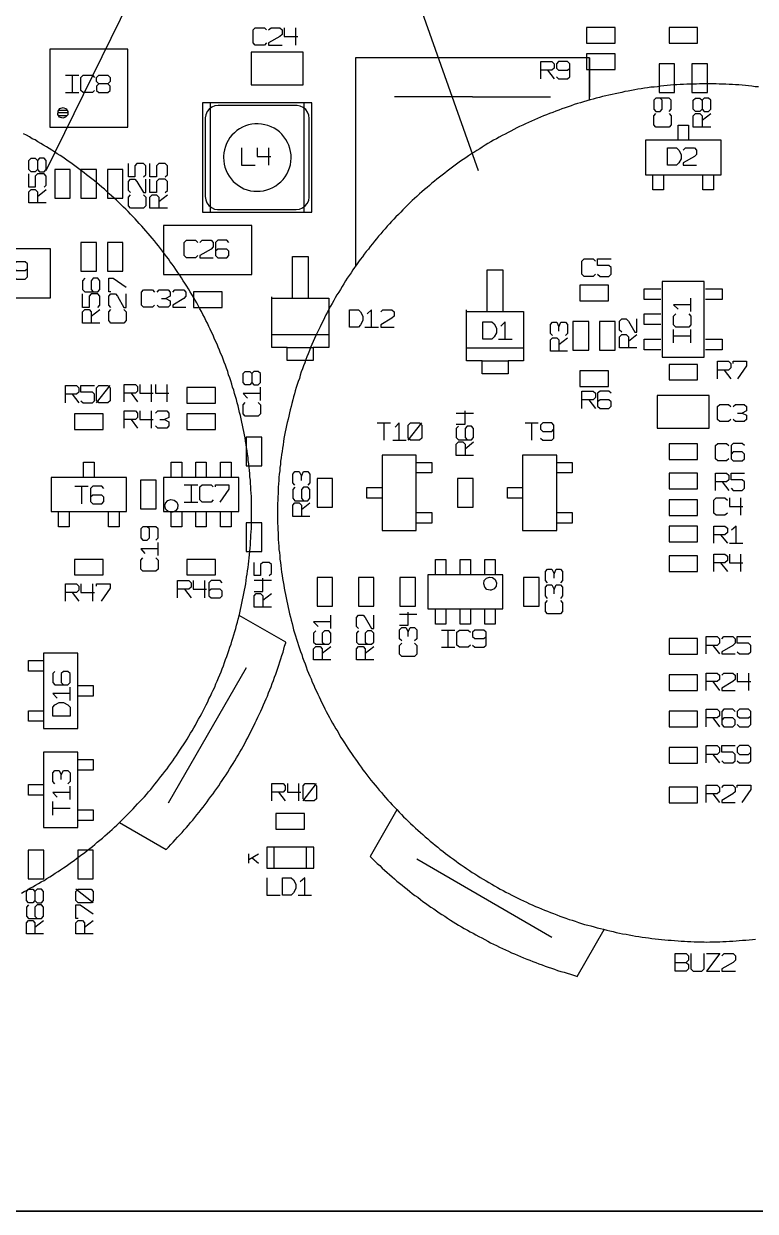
# Model space of a CAD drawing. Header units: millimetres. Extents: x 0 to 1189, y 35 to 806.
# Drawn here: x 595.1 to 672.5, y 379.7 to 505.3 of the extents above; entities that cross this region are included whole.
import ezdxf

# ---------------------------------------------------------------- set-up
doc = ezdxf.new("R2010")
doc.units = ezdxf.units.MM
doc.layers.add('Pen 1', color=7, linetype='Continuous')

msp = doc.modelspace()

# ---------------------------------------------------------------- linework, layer by layer
at = {"layer": 'Pen 1', "color": 7, "lineweight": 30}
for p, q in [((623.88, 504.85), (623.88, 503)), ((654.97, 501.67), (654.97, 497.55)), ((650.53, 500.35), (651.22, 499.45)), ((599.53, 499.83), (600.95, 499.83)), ((600.25, 499.83), (600.25, 498)), ((599.53, 498), (600.95, 498)), ((642.6, 497.55), (634.35, 497.55)), ((642.6, 497.55), (650.85, 497.55)), ((598.78, 496.12), (599.72, 496.12)), ((614.88, 485.35), (614.88, 496.9)), ((624.78, 485.35), (624.78, 496.9)), ((599.8, 495.85), (598.7, 495.85)), ((598.78, 495.58), (599.72, 495.58)), ((666.88, 495.08), (667.8, 495.77)), ((621, 492.15), (621, 490.33)), ((596.58, 487.02), (597.5, 487.75)), ((609.4, 486.48), (610.33, 487.17)), ((609.7, 476.2), (610.15, 476.2)), ((665.7, 474.83), (665.7, 476.25)), ((602.25, 474.33), (603.17, 475.05)), ((621.35, 472.4), (627.4, 472.4)), ((631.22, 473.2), (632.65, 473.2)), ((651.72, 472.75), (651.72, 473.23)), ((659.08, 471.7), (659.97, 472.4)), ((663.85, 471.52), (663.85, 472.95)), ((665.7, 471.52), (665.7, 472.95)), ((623, 471.02), (625.75, 471.02)), ((645.35, 471.92), (646.78, 471.92)), ((651.72, 471.35), (652.65, 472.05)), ((663.85, 472.25), (665.7, 472.25)), ((641.95, 471), (648, 471)), ((643.6, 469.62), (646.35, 469.62)), ((669.2, 468.65), (669.92, 467.73)), ((600.25, 466.08), (600.95, 465.17)), ((602.83, 465.17), (604.25, 467)), ((606.47, 466.2), (607.17, 465.27)), ((608.6, 467.12), (608.6, 465.27)), ((610.25, 467.12), (610.25, 465.27)), ((620.15, 465.42), (620.15, 466.85)), ((654.9, 465.5), (655.6, 464.58)), ((608.6, 464.33), (608.6, 462.5)), ((640.88, 464.1), (642.7, 464.1)), ((670.62, 464.1), (671.1, 464.1)), ((606.47, 463.4), (607.17, 462.5)), ((609.53, 463.4), (610, 463.4)), ((632.5, 463.05), (633.92, 463.05)), ((633.2, 463.05), (633.2, 461.23)), ((635.8, 461.23), (637.22, 463.05)), ((648.15, 463.05), (649.55, 463.05)), ((648.85, 463.05), (648.85, 461.23)), ((634.15, 461.23), (635.58, 461.23)), ((641.8, 460.33), (642.7, 461.05)), ((624.5, 456.95), (624.5, 457.42)), ((600.53, 456.35), (601.95, 456.35)), ((601.25, 456.35), (601.25, 454.5)), ((612.1, 456.52), (613.53, 456.52)), ((612.83, 456.52), (612.83, 454.67)), ((669, 456.83), (669.72, 455.9)), ((612.1, 454.67), (613.53, 454.67)), ((670.95, 455.12), (670.95, 453.3)), ((624.5, 453.9), (625.4, 454.6)), ((668.83, 451.23), (669.55, 450.33)), ((609.33, 449.02), (609.33, 450.42)), ((669.78, 450.33), (671.2, 450.33)), ((670.95, 449.17), (670.95, 447.35)), ((668.83, 448.27), (669.55, 447.35)), ((602.38, 446.05), (602.38, 444.2)), ((614.25, 446.4), (614.25, 444.55)), ((619.5, 446.42), (621.33, 446.42)), ((651.22, 446.62), (651.22, 447.1)), ((600.25, 445.12), (600.95, 444.2)), ((612.12, 445.48), (612.83, 444.55)), ((620.42, 444.3), (621.33, 445)), ((651.22, 444.98), (651.22, 445.45)), ((627.62, 441.3), (627.62, 442.73)), ((634.88, 442.83), (636.7, 442.83)), ((635.78, 440.48), (635.78, 440.95)), ((639.3, 441.15), (640.72, 441.15)), ((640, 441.15), (640, 439.33)), ((626.7, 438.7), (627.62, 439.42)), ((631.25, 438.7), (632.15, 439.42)), ((639.3, 439.33), (640.72, 439.33)), ((668, 439.52), (668.72, 438.62)), ((610.45, 422.88), (618.7, 437.17)), ((671.78, 436.6), (671.78, 434.77)), ((600.03, 433.7), (600.03, 435.12)), ((668, 435.7), (668.72, 434.77)), ((668, 431.85), (668.72, 430.92)), ((668, 428), (668.72, 427.1)), ((599.1, 425.35), (599.1, 425.83)), ((600.03, 423.23), (600.03, 424.65)), ((624.2, 424.9), (624.2, 423.08)), ((624.67, 423.08), (626.08, 424.9)), ((622.08, 424), (622.78, 423.08)), ((668, 423.83), (668.72, 422.9)), ((598.2, 421.58), (598.2, 423)), ((598.2, 422.3), (600.03, 422.3)), ((618.95, 416.5), (618.95, 417.48)), ((618.95, 416.88), (619.95, 417.48)), ((619.28, 417.05), (619.95, 416.5)), ((621.6, 415.98), (621.6, 418.17)), ((625.03, 415.98), (625.03, 418.17)), ((636.7, 416.95), (650.97, 408.67)), ((602.47, 412.3), (600.62, 413.73)), ((624.15, 413.12), (625.55, 413.12)), ((596.3, 409.73), (597.22, 410.42)), ((601.55, 409.73), (602.47, 410.42)), ((664.03, 406), (665.2, 406))]:
    msp.add_line(p, q, dxfattribs=at)
for points in [[(643.22, 489.73), (624.03, 543.88), (597.47, 489.73)], [(516.08, 539.22), (516.08, 379.7), (725.12, 379.7), (725.12, 539.22), (516.08, 539.22)], [(725.25, 539.35), (725.25, 379.67), (516.1, 379.67), (516.1, 539.35), (725.25, 539.35)], [(620.8, 503.25), (620.58, 503), (619.62, 503), (619.38, 503.25), (619.38, 504.62), (619.62, 504.85), (620.58, 504.85), (620.8, 504.62)], [(621.03, 504.62), (621.28, 504.85), (622.22, 504.85), (622.45, 504.62), (622.45, 504.15), (622.22, 503.92), (621.03, 503.25), (621.03, 503), (622.45, 503)], [(622.67, 504.85), (622.67, 503.92), (624.1, 503.92)], [(654.65, 504.88), (654.65, 503.23), (657.67, 503.23), (657.67, 504.88), (654.65, 504.88)], [(663.38, 504.88), (663.38, 503.23), (666.4, 503.23), (666.4, 504.88), (663.38, 504.88)], [(597.88, 494.33), (606.12, 494.33), (606.12, 502.58), (597.88, 502.58), (597.88, 494.33)], [(619.17, 498.83), (624.67, 498.83), (624.67, 502.27), (619.17, 502.27), (619.17, 498.83)], [(654.97, 497.2), (654.97, 501.67), (630.22, 501.67), (630.22, 479.62)], [(649.83, 499.45), (649.83, 501.27), (651, 501.27), (651.22, 501.05), (651.22, 500.58), (651, 500.35), (649.83, 500.35)], [(651.47, 499.67), (651.7, 499.45), (652.65, 499.45), (652.88, 499.67), (652.88, 501.05), (652.65, 501.27), (651.7, 501.27), (651.47, 501.05), (651.47, 500.58), (651.7, 500.35), (652.65, 500.35), (652.88, 500.58)], [(657.67, 500.42), (657.67, 502.08), (654.65, 502.08), (654.65, 500.42), (657.67, 500.42)], [(662.33, 498), (663.97, 498), (663.97, 501.02), (662.33, 501.02), (662.33, 498)], [(667.45, 501.02), (665.8, 501.02), (665.8, 498), (667.45, 498), (667.45, 501.02)], [(602.6, 498.23), (602.38, 498), (601.42, 498), (601.17, 498.23), (601.17, 499.6), (601.42, 499.83), (602.38, 499.83), (602.6, 499.6)], [(603.08, 498.92), (602.83, 498.67), (602.83, 498.23), (603.08, 498), (604.03, 498), (604.25, 498.23), (604.25, 498.67), (604.03, 498.92), (603.08, 498.92), (602.83, 499.15), (602.83, 499.6), (603.08, 499.83), (604.03, 499.83), (604.25, 499.6), (604.25, 499.15), (604.03, 498.92)], [(672.85, 498.6), (672.5, 498.62), (672.15, 498.67), (671.8, 498.7), (671.47, 498.75), (671.12, 498.77), (670.78, 498.8), (670.42, 498.83), (670.08, 498.85), (669.75, 498.85), (669.4, 498.88), (669.05, 498.9), (668.7, 498.9), (668.35, 498.92), (668, 498.92), (667.67, 498.92), (667.33, 498.92), (666.97, 498.92), (666.62, 498.92), (666.28, 498.9), (665.92, 498.9), (665.6, 498.9), (665.25, 498.88), (664.9, 498.85), (664.55, 498.85), (664.2, 498.83), (663.85, 498.8), (663.53, 498.77), (663.17, 498.73), (662.83, 498.7), (662.47, 498.67), (662.15, 498.62), (661.8, 498.58), (661.45, 498.55), (661.1, 498.5), (660.78, 498.45), (660.42, 498.4), (660.08, 498.35), (659.75, 498.27), (659.4, 498.23), (659.05, 498.15), (658.72, 498.1), (658.38, 498.02), (658.05, 497.95), (657.7, 497.88), (657.38, 497.8), (657.03, 497.73), (656.7, 497.65), (656.35, 497.58), (656.03, 497.48), (655.67, 497.4), (655.35, 497.3), (655.03, 497.23), (654.67, 497.12), (654.35, 497.02), (654.03, 496.92), (653.7, 496.83), (653.35, 496.73), (653.03, 496.6), (652.7, 496.5), (652.38, 496.38), (652.05, 496.27), (651.72, 496.15), (651.4, 496.02), (651.08, 495.9), (650.75, 495.77), (650.42, 495.65), (650.1, 495.52), (649.8, 495.4), (649.47, 495.25), (649.15, 495.12), (648.85, 494.98), (648.53, 494.83), (648.2, 494.7), (647.9, 494.55), (647.58, 494.4), (647.28, 494.25), (646.95, 494.08), (646.65, 493.92), (646.35, 493.77), (646.05, 493.6), (645.72, 493.45), (645.42, 493.27), (645.12, 493.1), (644.83, 492.95), (644.53, 492.77), (644.22, 492.6), (643.92, 492.42), (643.62, 492.23), (643.35, 492.05), (643.05, 491.88), (642.75, 491.67), (642.47, 491.5), (642.17, 491.3), (641.9, 491.1), (641.6, 490.92), (641.33, 490.73), (641.05, 490.52), (640.75, 490.33), (640.47, 490.1), (640.2, 489.9), (639.92, 489.7), (639.65, 489.48), (639.38, 489.27), (639.1, 489.05), (638.83, 488.85), (638.58, 488.62), (638.3, 488.4), (638.03, 488.17), (637.78, 487.95), (637.5, 487.73), (637.25, 487.5), (637, 487.27), (636.72, 487.02), (636.47, 486.8), (636.22, 486.58), (635.97, 486.33), (635.72, 486.1), (635.47, 485.85), (635.22, 485.6), (635, 485.35), (634.75, 485.1), (634.5, 484.85), (634.28, 484.6), (634.03, 484.35), (633.8, 484.1), (633.58, 483.85), (633.35, 483.58), (633.1, 483.33), (632.88, 483.05), (632.65, 482.8), (632.42, 482.52), (632.22, 482.27), (632, 482), (631.78, 481.73), (631.58, 481.45), (631.35, 481.17), (631.15, 480.9), (630.95, 480.62), (630.72, 480.35), (630.53, 480.08), (630.33, 479.77), (630.12, 479.5), (629.92, 479.23), (629.75, 478.92), (629.55, 478.65), (629.35, 478.35), (629.17, 478.08), (628.97, 477.77), (628.8, 477.48), (628.62, 477.17), (628.45, 476.9), (628.25, 476.6), (628.08, 476.3), (627.92, 476), (627.75, 475.7), (627.58, 475.4), (627.4, 475.08), (627.25, 474.77), (627.08, 474.48), (626.92, 474.17), (626.78, 473.85), (626.62, 473.55), (626.47, 473.23), (626.33, 472.92), (626.17, 472.6), (626.03, 472.3), (625.88, 471.98), (625.75, 471.65), (625.6, 471.35), (625.47, 471.02), (625.35, 470.7), (625.22, 470.38), (625.08, 470.05), (624.95, 469.75), (624.85, 469.42), (624.72, 469.1), (624.6, 468.77), (624.47, 468.45), (624.38, 468.1), (624.28, 467.77), (624.15, 467.45), (624.05, 467.12), (623.95, 466.8), (623.85, 466.45), (623.75, 466.12), (623.65, 465.8), (623.58, 465.48), (623.47, 465.12), (623.4, 464.8), (623.3, 464.45), (623.22, 464.12), (623.15, 463.77), (623.08, 463.45), (623, 463.1), (622.92, 462.77), (622.85, 462.42), (622.78, 462.1), (622.72, 461.75), (622.65, 461.4), (622.6, 461.08), (622.55, 460.73), (622.5, 460.38), (622.45, 460.05), (622.4, 459.7), (622.35, 459.35), (622.3, 459.02), (622.28, 458.67), (622.22, 458.33), (622.2, 457.98), (622.15, 457.65), (622.12, 457.3), (622.1, 456.95), (622.08, 456.6), (622.05, 456.25), (622.03, 455.9), (622.03, 455.58), (622, 455.23), (622, 454.88), (621.97, 454.52), (621.97, 454.17), (621.97, 453.83), (621.97, 453.5), (621.97, 453.15), (621.97, 452.8), (621.97, 452.45), (622, 452.1), (622, 451.75), (622.03, 451.42), (622.05, 451.08), (622.05, 450.73), (622.08, 450.38), (622.1, 450.02), (622.12, 449.67), (622.17, 449.35), (622.2, 449), (622.22, 448.65), (622.28, 448.3), (622.33, 447.98), (622.35, 447.62), (622.4, 447.27), (622.45, 446.92), (622.5, 446.6), (622.55, 446.25), (622.62, 445.9), (622.67, 445.58), (622.75, 445.23), (622.8, 444.9), (622.88, 444.55), (622.95, 444.2), (623.03, 443.88), (623.1, 443.52), (623.17, 443.2), (623.25, 442.85), (623.33, 442.52), (623.42, 442.2), (623.5, 441.85), (623.6, 441.52), (623.67, 441.17), (623.78, 440.85), (623.88, 440.52), (623.97, 440.2), (624.08, 439.85), (624.2, 439.52), (624.3, 439.2), (624.4, 438.88), (624.53, 438.55), (624.62, 438.23), (624.75, 437.9), (624.88, 437.58), (625, 437.25), (625.12, 436.92), (625.25, 436.6), (625.38, 436.27), (625.53, 435.98), (625.65, 435.65), (625.8, 435.33), (625.92, 435), (626.08, 434.7), (626.22, 434.38), (626.38, 434.08), (626.53, 433.75), (626.67, 433.45), (626.83, 433.12), (626.97, 432.83), (627.12, 432.52), (627.3, 432.23), (627.45, 431.9), (627.62, 431.6), (627.8, 431.3), (627.97, 431), (628.15, 430.7), (628.33, 430.4), (628.5, 430.1), (628.67, 429.8), (628.85, 429.52), (629.05, 429.23), (629.22, 428.92), (629.42, 428.65), (629.6, 428.35), (629.8, 428.08), (630, 427.77), (630.2, 427.5), (630.4, 427.23), (630.6, 426.92), (630.8, 426.65), (631, 426.38), (631.22, 426.1), (631.42, 425.83), (631.62, 425.55), (631.85, 425.27), (632.08, 425), (632.28, 424.75), (632.5, 424.48), (632.72, 424.2), (632.95, 423.95), (633.17, 423.67), (633.4, 423.42), (633.65, 423.17), (633.88, 422.9), (634.1, 422.65), (634.35, 422.4), (634.58, 422.15), (634.83, 421.9), (635.08, 421.65), (635.3, 421.4), (635.55, 421.17), (635.8, 420.92), (636.05, 420.67), (636.3, 420.45), (636.55, 420.2), (636.8, 419.98), (637.08, 419.75), (637.33, 419.52), (637.6, 419.27), (637.85, 419.05), (638.12, 418.83), (638.38, 418.62), (638.65, 418.4), (638.92, 418.17), (639.17, 417.95), (639.45, 417.75), (639.72, 417.52), (640, 417.33), (640.28, 417.12), (640.58, 416.92), (640.85, 416.7), (641.12, 416.5), (641.4, 416.3), (641.7, 416.12), (641.97, 415.92), (642.28, 415.73), (642.55, 415.52), (642.85, 415.35), (643.15, 415.15), (643.42, 414.98), (643.72, 414.8), (644.03, 414.62), (644.33, 414.45), (644.62, 414.27), (644.92, 414.1), (645.22, 413.92), (645.53, 413.75), (645.83, 413.6), (646.12, 413.42), (646.45, 413.27), (646.75, 413.1), (647.05, 412.95), (647.38, 412.8), (647.67, 412.65), (648, 412.5), (648.3, 412.35), (648.62, 412.2), (648.92, 412.08), (649.25, 411.92), (649.58, 411.8), (649.9, 411.65), (650.2, 411.52), (650.53, 411.4), (650.85, 411.27), (651.17, 411.15), (651.5, 411.02), (651.83, 410.9), (652.15, 410.77), (652.47, 410.67), (652.8, 410.55), (653.12, 410.45), (653.45, 410.35), (653.8, 410.23), (654.12, 410.12), (654.45, 410.02), (654.78, 409.92), (655.12, 409.85), (655.45, 409.75), (655.78, 409.65), (656.12, 409.58), (656.45, 409.5), (656.8, 409.4), (657.12, 409.33), (657.47, 409.25), (657.8, 409.17), (658.15, 409.1), (658.47, 409.02), (658.83, 408.98), (659.17, 408.9), (659.5, 408.85), (659.85, 408.77), (660.17, 408.73), (660.53, 408.67), (660.88, 408.62), (661.22, 408.58), (661.55, 408.52), (661.9, 408.5), (662.25, 408.45), (662.6, 408.42), (662.92, 408.38), (663.28, 408.35), (663.62, 408.33), (663.97, 408.3), (664.33, 408.27), (664.65, 408.25), (665, 408.23), (665.35, 408.2), (665.7, 408.2), (666.05, 408.17), (666.4, 408.17), (666.72, 408.17), (667.08, 408.17), (667.35, 408.15)], [(663.38, 496), (663.6, 496.25), (663.6, 497.2), (663.38, 497.42), (662, 497.42), (661.78, 497.2), (661.78, 496.25), (662, 496), (662.45, 496), (662.67, 496.25), (662.67, 497.2), (662.45, 497.42)], [(666.88, 496.25), (667.1, 496), (667.55, 496), (667.8, 496.25), (667.8, 497.2), (667.55, 497.42), (667.1, 497.42), (666.88, 497.2), (666.88, 496.25), (666.65, 496), (666.17, 496), (665.95, 496.25), (665.95, 497.2), (666.17, 497.42), (666.65, 497.42), (666.88, 497.2)], [(599.25, 495.3), (598.92, 495.4), (598.72, 495.67), (598.75, 496.02), (598.95, 496.3), (599.28, 496.4), (599.6, 496.27), (599.8, 495.98), (599.78, 495.65), (599.55, 495.38), (599.25, 495.3)], [(625.6, 496.9), (614.05, 496.9), (614.05, 485.35), (625.6, 485.35), (625.6, 496.9)], [(623.95, 485.62), (624.3, 485.67), (624.62, 485.8), (624.9, 486), (625.12, 486.27), (625.28, 486.58), (625.33, 486.92), (625.33, 487), (625.33, 495.25), (625.28, 495.6), (625.15, 495.92), (624.95, 496.2), (624.67, 496.42), (624.35, 496.55), (624.03, 496.62), (623.95, 496.62), (615.7, 496.62), (615.35, 496.58), (615.03, 496.45), (614.75, 496.25), (614.53, 495.98), (614.38, 495.65), (614.33, 495.33), (614.33, 495.25), (614.33, 487), (614.38, 486.65), (614.5, 486.33), (614.7, 486.05), (614.97, 485.83), (615.3, 485.67), (615.62, 485.62), (615.7, 485.62), (623.95, 485.62)], [(663.38, 495.77), (663.6, 495.55), (663.6, 494.6), (663.38, 494.35), (662, 494.35), (661.78, 494.6), (661.78, 495.55), (662, 495.77)], [(667.8, 494.35), (665.95, 494.35), (665.95, 495.55), (666.17, 495.77), (666.65, 495.77), (666.88, 495.55), (666.88, 494.35)], [(619.22, 453.55), (619.22, 453.9), (619.22, 454.23), (619.2, 454.58), (619.2, 454.92), (619.2, 455.27), (619.17, 455.62), (619.15, 455.98), (619.15, 456.3), (619.12, 456.65), (619.1, 457), (619.05, 457.35), (619.03, 457.7), (619, 458.02), (618.97, 458.38), (618.92, 458.73), (618.88, 459.08), (618.85, 459.4), (618.8, 459.75), (618.75, 460.1), (618.7, 460.45), (618.65, 460.77), (618.58, 461.12), (618.53, 461.48), (618.47, 461.8), (618.4, 462.15), (618.33, 462.48), (618.28, 462.83), (618.2, 463.15), (618.12, 463.5), (618.05, 463.83), (617.95, 464.17), (617.88, 464.5), (617.8, 464.85), (617.7, 465.17), (617.62, 465.52), (617.53, 465.85), (617.42, 466.17), (617.33, 466.52), (617.22, 466.85), (617.12, 467.17), (617.03, 467.5), (616.92, 467.83), (616.8, 468.15), (616.7, 468.5), (616.58, 468.83), (616.45, 469.15), (616.33, 469.48), (616.22, 469.8), (616.1, 470.1), (615.95, 470.42), (615.83, 470.75), (615.7, 471.08), (615.58, 471.4), (615.42, 471.7), (615.28, 472.02), (615.15, 472.35), (615, 472.65), (614.85, 472.98), (614.7, 473.27), (614.55, 473.6), (614.4, 473.9), (614.25, 474.23), (614.08, 474.52), (613.92, 474.83), (613.75, 475.12), (613.6, 475.42), (613.42, 475.75), (613.25, 476.05), (613.08, 476.35), (612.9, 476.65), (612.72, 476.92), (612.55, 477.23), (612.38, 477.52), (612.17, 477.83), (612, 478.1), (611.8, 478.4), (611.62, 478.7), (611.42, 478.98), (611.22, 479.27), (611.03, 479.55), (610.83, 479.83), (610.62, 480.1), (610.42, 480.4), (610.22, 480.67), (610.03, 480.95), (609.8, 481.23), (609.6, 481.5), (609.38, 481.77), (609.15, 482.02), (608.95, 482.3), (608.72, 482.58), (608.5, 482.85), (608.28, 483.1), (608.05, 483.38), (607.83, 483.62), (607.6, 483.88), (607.35, 484.15), (607.12, 484.4), (606.9, 484.65), (606.65, 484.9), (606.4, 485.15), (606.17, 485.4), (605.92, 485.65), (605.67, 485.88), (605.42, 486.12), (605.17, 486.38), (604.92, 486.6), (604.67, 486.85), (604.42, 487.08), (604.17, 487.3), (603.9, 487.52), (603.65, 487.77), (603.38, 488), (603.12, 488.23), (602.85, 488.45), (602.6, 488.65), (602.33, 488.88), (602.05, 489.1), (601.78, 489.3), (601.5, 489.52), (601.22, 489.73), (600.95, 489.92), (600.67, 490.15), (600.4, 490.35), (600.12, 490.55), (599.83, 490.75), (599.55, 490.95), (599.25, 491.15), (598.97, 491.33), (598.67, 491.52), (598.4, 491.7), (598.1, 491.9), (597.8, 492.08), (597.53, 492.25), (597.22, 492.45), (596.92, 492.62), (596.62, 492.8), (596.33, 492.98), (596.03, 493.12), (595.72, 493.3), (595.42, 493.48), (595.1, 493.62)], [(616.25, 491.12), (616.28, 490.77), (616.33, 490.42), (616.4, 490.1), (616.53, 489.77), (616.67, 489.45), (616.85, 489.15), (617.05, 488.88), (617.28, 488.6), (617.55, 488.38), (617.83, 488.15), (618.12, 487.98), (618.42, 487.83), (618.75, 487.7), (619.1, 487.62), (619.45, 487.58), (619.78, 487.55), (620.12, 487.55), (620.47, 487.6), (620.83, 487.7), (621.15, 487.8), (621.47, 487.95), (621.78, 488.12), (622.05, 488.33), (622.33, 488.55), (622.55, 488.8), (622.78, 489.08), (622.95, 489.38), (623.1, 489.7), (623.22, 490.02), (623.33, 490.35), (623.38, 490.7), (623.4, 491.05), (623.4, 491.4), (623.35, 491.75), (623.28, 492.08), (623.15, 492.42), (623.03, 492.73), (622.85, 493.02), (622.65, 493.33), (622.42, 493.58), (622.17, 493.83), (621.9, 494.05), (621.6, 494.23), (621.28, 494.38), (620.95, 494.5), (620.62, 494.6), (620.28, 494.67), (619.92, 494.7), (619.58, 494.7), (619.25, 494.65), (618.9, 494.58), (618.58, 494.48), (618.25, 494.33), (617.95, 494.17), (617.65, 493.98), (617.4, 493.75), (617.15, 493.5), (616.92, 493.23), (616.75, 492.92), (616.58, 492.62), (616.45, 492.3), (616.35, 491.95), (616.28, 491.62), (616.25, 491.27), (616.25, 491.12)], [(664.33, 492.95), (664.33, 494.55), (665.45, 494.55), (665.45, 492.95)], [(660.9, 489.3), (668.88, 489.3), (668.88, 492.95), (660.9, 492.95), (660.9, 489.3)], [(618.17, 492.15), (618.17, 490.33), (619.6, 490.33)], [(619.83, 492.15), (619.83, 491.23), (621.25, 491.23)], [(663.22, 490.33), (663.22, 492.15), (664.17, 492.15), (664.42, 491.92), (664.65, 491.45), (664.65, 491), (664.42, 490.55), (664.17, 490.33), (663.22, 490.33)], [(664.88, 491.92), (665.12, 492.15), (666.08, 492.15), (666.3, 491.92), (666.3, 491.45), (666.08, 491.23), (664.88, 490.55), (664.88, 490.33), (666.3, 490.33)], [(596.58, 489.85), (596.8, 489.62), (597.28, 489.62), (597.5, 489.85), (597.5, 490.8), (597.28, 491.05), (596.8, 491.05), (596.58, 490.8), (596.58, 489.85), (596.35, 489.62), (595.9, 489.62), (595.65, 489.85), (595.65, 490.8), (595.9, 491.05), (596.35, 491.05), (596.58, 490.8)], [(598.4, 486.83), (600.05, 486.83), (600.05, 489.85), (598.4, 489.85), (598.4, 486.83)], [(602.83, 489.85), (601.17, 489.85), (601.17, 486.83), (602.83, 486.83), (602.83, 489.85)], [(603.97, 486.83), (605.62, 486.83), (605.62, 489.85), (603.97, 489.85), (603.97, 486.83)], [(607.8, 489.08), (608.03, 489.3), (608.03, 490.25), (607.8, 490.5), (607.1, 490.5), (606.88, 490.25), (606.88, 489.08), (606.2, 489.08), (606.2, 490.5)], [(610.08, 489.08), (610.33, 489.3), (610.33, 490.25), (610.08, 490.48), (609.4, 490.48), (609.17, 490.25), (609.17, 489.08), (608.47, 489.08), (608.47, 490.48)], [(597.28, 487.98), (597.5, 488.2), (597.5, 489.15), (597.28, 489.4), (596.58, 489.4), (596.35, 489.15), (596.35, 487.98), (595.65, 487.98), (595.65, 489.4)], [(606.42, 487.42), (606.2, 487.65), (606.2, 488.6), (606.42, 488.85), (606.88, 488.85), (607.1, 488.6), (607.8, 487.42), (608.03, 487.42), (608.03, 488.85)], [(610.08, 487.42), (610.33, 487.65), (610.33, 488.6), (610.08, 488.83), (609.4, 488.83), (609.17, 488.6), (609.17, 487.42), (608.47, 487.42), (608.47, 488.83)], [(662.8, 489.3), (662.8, 487.7), (661.67, 487.7), (661.67, 489.3)], [(668.1, 489.3), (668.1, 487.7), (666.97, 487.7), (666.97, 489.3)], [(597.5, 486.33), (595.65, 486.33), (595.65, 487.5), (595.9, 487.75), (596.35, 487.75), (596.58, 487.5), (596.58, 486.33)], [(607.8, 487.17), (608.03, 486.95), (608.03, 486), (607.8, 485.77), (606.42, 485.77), (606.2, 486), (606.2, 486.95), (606.42, 487.17)], [(610.33, 485.77), (608.47, 485.77), (608.47, 486.95), (608.7, 487.17), (609.17, 487.17), (609.4, 486.95), (609.4, 485.77)], [(619.25, 483.92), (609.9, 483.92), (609.9, 478.75), (619.25, 478.75), (619.25, 483.92)], [(613.53, 480.77), (613.3, 480.52), (612.35, 480.52), (612.1, 480.77), (612.1, 482.15), (612.35, 482.38), (613.3, 482.38), (613.53, 482.15)], [(613.75, 482.15), (614, 482.38), (614.95, 482.38), (615.17, 482.15), (615.17, 481.67), (614.95, 481.45), (613.75, 480.77), (613.75, 480.52), (615.17, 480.52)], [(616.83, 482.15), (616.6, 482.38), (615.65, 482.38), (615.4, 482.15), (615.4, 480.77), (615.65, 480.52), (616.6, 480.52), (616.83, 480.77), (616.83, 481.23), (616.6, 481.45), (615.65, 481.45), (615.4, 481.23)], [(588.6, 476.3), (597.95, 476.3), (597.95, 481.48), (588.6, 481.48), (588.6, 476.3)], [(601.17, 479.12), (602.83, 479.12), (602.83, 482.15), (601.17, 482.15), (601.17, 479.12)], [(605.62, 482.15), (603.97, 482.15), (603.97, 479.12), (605.62, 479.12), (605.62, 482.15)], [(594.1, 478.5), (594.35, 478.27), (595.28, 478.27), (595.53, 478.5), (595.53, 479.88), (595.28, 480.1), (594.35, 480.1), (594.1, 479.88), (594.1, 479.4), (594.35, 479.17), (595.28, 479.17), (595.53, 479.4)], [(623.55, 476.25), (623.55, 480.65), (625.2, 480.65), (625.2, 476.25)], [(655.6, 478.8), (655.35, 478.55), (654.42, 478.55), (654.17, 478.8), (654.17, 480.17), (654.42, 480.4), (655.35, 480.4), (655.6, 480.17)], [(655.83, 478.8), (656.08, 478.55), (657, 478.55), (657.25, 478.8), (657.25, 479.48), (657, 479.7), (655.83, 479.7), (655.83, 480.4), (657.25, 480.4)], [(644.15, 474.85), (644.15, 479.25), (645.8, 479.25), (645.8, 474.85)], [(601.58, 478.35), (601.33, 478.1), (601.33, 477.17), (601.58, 476.92), (602.95, 476.92), (603.17, 477.17), (603.17, 478.1), (602.95, 478.35), (602.47, 478.35), (602.25, 478.1), (602.25, 477.17), (602.47, 476.92)], [(604.35, 476.92), (604.12, 476.92), (604.12, 478.35), (604.58, 478.35), (605.95, 477.4)], [(653.95, 477.62), (653.95, 475.98), (656.97, 475.98), (656.97, 477.62), (653.95, 477.62)], [(667.08, 470.02), (667.08, 478), (662.67, 478), (662.67, 470.02), (667.08, 470.02)], [(602.95, 475.27), (603.17, 475.52), (603.17, 476.45), (602.95, 476.7), (602.25, 476.7), (602.03, 476.45), (602.03, 475.27), (601.33, 475.27), (601.33, 476.7)], [(604.35, 475.27), (604.12, 475.52), (604.12, 476.45), (604.35, 476.7), (604.83, 476.7), (605.05, 476.45), (605.72, 475.27), (605.95, 475.27), (605.95, 476.7)], [(608.97, 475.52), (608.75, 475.3), (607.8, 475.3), (607.58, 475.52), (607.58, 476.9), (607.8, 477.12), (608.75, 477.12), (608.97, 476.9)], [(609.22, 476.9), (609.45, 477.12), (610.4, 477.12), (610.62, 476.9), (610.62, 476.45), (610.15, 476.2), (610.62, 475.98), (610.62, 475.52), (610.4, 475.3), (609.45, 475.3), (609.22, 475.52)], [(610.88, 476.9), (611.1, 477.12), (612.05, 477.12), (612.28, 476.9), (612.28, 476.45), (612.05, 476.2), (610.88, 475.52), (610.88, 475.3), (612.28, 475.3)], [(613.08, 476.92), (613.08, 475.27), (616.1, 475.27), (616.1, 476.92), (613.08, 476.92)], [(621.35, 476.25), (627.4, 476.25), (627.4, 471.02), (625.75, 471.02), (625.75, 469.65), (623, 469.65), (623, 471.02), (621.35, 471.02), (621.35, 476.4)], [(662.53, 476.1), (660.75, 476.1), (660.75, 477.23), (662.53, 477.23)], [(667.25, 477.23), (669, 477.23), (669, 476.1), (667.25, 476.1)], [(603.17, 473.62), (601.33, 473.62), (601.33, 474.8), (601.58, 475.05), (602.03, 475.05), (602.25, 474.8), (602.25, 473.62)], [(605.72, 475.05), (605.95, 474.8), (605.95, 473.88), (605.72, 473.62), (604.35, 473.62), (604.12, 473.88), (604.12, 474.8), (604.35, 475.05)], [(629.58, 473.2), (629.58, 475.02), (630.53, 475.02), (630.75, 474.8), (631, 474.35), (631, 473.88), (630.75, 473.42), (630.53, 473.2), (629.58, 473.2)], [(631.92, 473.2), (631.92, 475.02), (631.45, 474.58)], [(632.88, 474.8), (633.1, 475.02), (634.05, 475.02), (634.3, 474.8), (634.3, 474.35), (634.05, 474.12), (632.88, 473.42), (632.88, 473.2), (634.3, 473.2)], [(641.95, 474.85), (648, 474.85), (648, 469.62), (646.35, 469.62), (646.35, 468.25), (643.6, 468.25), (643.6, 469.62), (641.95, 469.62), (641.95, 475)], [(665.7, 475.55), (663.85, 475.55), (664.33, 475.08)], [(643.7, 471.92), (643.7, 473.75), (644.65, 473.75), (644.88, 473.52), (645.12, 473.08), (645.12, 472.6), (644.88, 472.15), (644.65, 471.92), (643.7, 471.92)], [(646.05, 471.92), (646.05, 473.75), (645.6, 473.3)], [(651.05, 472.3), (650.83, 472.52), (650.83, 473.48), (651.05, 473.7), (651.5, 473.7), (651.72, 473.23), (651.95, 473.7), (652.42, 473.7), (652.65, 473.48), (652.65, 472.52), (652.42, 472.3)], [(653.22, 470.75), (654.88, 470.75), (654.88, 473.77), (653.22, 473.77), (653.22, 470.75)], [(657.67, 473.77), (656.03, 473.77), (656.03, 470.75), (657.67, 470.75), (657.67, 473.77)], [(658.38, 472.65), (658.15, 472.88), (658.15, 473.83), (658.38, 474.05), (658.83, 474.05), (659.08, 473.83), (659.75, 472.65), (659.97, 472.65), (659.97, 474.05)], [(662.53, 473.45), (660.75, 473.45), (660.75, 474.58), (662.53, 474.58)], [(665.47, 474.6), (665.7, 474.35), (665.7, 473.42), (665.47, 473.17), (664.1, 473.17), (663.85, 473.42), (663.85, 474.35), (664.1, 474.6)], [(659.97, 471), (658.15, 471), (658.15, 472.17), (658.38, 472.4), (658.83, 472.4), (659.08, 472.17), (659.08, 471)], [(652.65, 470.65), (650.83, 470.65), (650.83, 471.83), (651.05, 472.05), (651.5, 472.05), (651.72, 471.83), (651.72, 470.65)], [(662.53, 470.8), (660.75, 470.8), (660.75, 471.9), (662.53, 471.9)], [(667.25, 471.9), (669, 471.9), (669, 470.8), (667.25, 470.8)], [(619.25, 467.33), (619.47, 467.08), (619.92, 467.08), (620.15, 467.33), (620.15, 468.27), (619.92, 468.5), (619.47, 468.5), (619.25, 468.27), (619.25, 467.33), (619.03, 467.08), (618.55, 467.08), (618.33, 467.33), (618.33, 468.27), (618.55, 468.5), (619.03, 468.5), (619.25, 468.27)], [(656.97, 466.9), (656.97, 468.55), (653.95, 468.55), (653.95, 466.9), (656.97, 466.9)], [(663.38, 469.25), (663.38, 467.6), (666.4, 467.6), (666.4, 469.25), (663.38, 469.25)], [(668.5, 467.73), (668.5, 469.58), (669.67, 469.58), (669.92, 469.33), (669.92, 468.88), (669.67, 468.65), (668.5, 468.65)], [(670.15, 469.33), (670.15, 469.58), (671.58, 469.58), (671.58, 469.1), (670.62, 467.73)], [(599.53, 465.17), (599.53, 467), (600.72, 467), (600.95, 466.77), (600.95, 466.3), (600.72, 466.08), (599.53, 466.08)], [(601.17, 465.4), (601.42, 465.17), (602.38, 465.17), (602.6, 465.4), (602.6, 466.08), (602.38, 466.3), (601.17, 466.3), (601.17, 467), (602.6, 467)], [(602.83, 465.4), (602.83, 466.77), (603.08, 467), (604.03, 467), (604.25, 466.77), (604.25, 465.4), (604.03, 465.17), (603.08, 465.17), (602.83, 465.4)], [(605.75, 465.27), (605.75, 467.12), (606.95, 467.12), (607.17, 466.9), (607.17, 466.42), (606.95, 466.2), (605.75, 466.2)], [(607.4, 467.12), (607.4, 466.2), (608.83, 466.2)], [(609.05, 467.12), (609.05, 466.2), (610.47, 466.2)], [(615.4, 465.15), (615.4, 466.8), (612.38, 466.8), (612.38, 465.15), (615.4, 465.15)], [(620.15, 466.15), (618.33, 466.15), (618.78, 465.67)], [(654.17, 464.58), (654.17, 466.42), (655.35, 466.42), (655.6, 466.2), (655.6, 465.73), (655.35, 465.5), (654.17, 465.5)], [(657.25, 466.2), (657, 466.42), (656.08, 466.42), (655.83, 466.2), (655.83, 464.83), (656.08, 464.58), (657, 464.58), (657.25, 464.83), (657.25, 465.27), (657, 465.5), (656.08, 465.5), (655.83, 465.27)], [(619.92, 465.2), (620.15, 464.98), (620.15, 464.02), (619.92, 463.77), (618.55, 463.77), (618.33, 464.02), (618.33, 464.98), (618.55, 465.2)], [(667.62, 465.95), (662.12, 465.95), (662.12, 462.5), (667.62, 462.5), (667.62, 465.95)], [(669.92, 463.42), (669.67, 463.2), (668.75, 463.2), (668.5, 463.42), (668.5, 464.8), (668.75, 465.02), (669.67, 465.02), (669.92, 464.8)], [(670.15, 464.8), (670.4, 465.02), (671.33, 465.02), (671.58, 464.8), (671.58, 464.33), (671.1, 464.1), (671.58, 463.88), (671.58, 463.42), (671.33, 463.2), (670.4, 463.2), (670.15, 463.42)], [(600.5, 464), (600.5, 462.35), (603.53, 462.35), (603.53, 464), (600.5, 464)], [(605.75, 462.5), (605.75, 464.33), (606.95, 464.33), (607.17, 464.1), (607.17, 463.62), (606.95, 463.4), (605.75, 463.4)], [(607.4, 464.33), (607.4, 463.4), (608.83, 463.4)], [(609.05, 464.1), (609.3, 464.33), (610.25, 464.33), (610.47, 464.1), (610.47, 463.62), (610, 463.4), (610.47, 463.17), (610.47, 462.73), (610.25, 462.5), (609.3, 462.5), (609.05, 462.73)], [(612.38, 464), (612.38, 462.35), (615.4, 462.35), (615.4, 464), (612.38, 464)], [(640.88, 462.92), (641.8, 462.92), (641.8, 464.35)], [(634.85, 461.23), (634.85, 463.05), (634.4, 462.6)], [(635.8, 461.45), (635.8, 462.83), (636.05, 463.05), (636.97, 463.05), (637.22, 462.83), (637.22, 461.45), (636.97, 461.23), (636.05, 461.23), (635.8, 461.45)], [(641.1, 462.7), (640.88, 462.45), (640.88, 461.52), (641.1, 461.27), (642.47, 461.27), (642.7, 461.52), (642.7, 462.45), (642.47, 462.7), (642.03, 462.7), (641.8, 462.45), (641.8, 461.52), (642.03, 461.27)], [(649.8, 461.45), (650.03, 461.23), (650.97, 461.23), (651.2, 461.45), (651.2, 462.83), (650.97, 463.05), (650.03, 463.05), (649.8, 462.83), (649.8, 462.38), (650.03, 462.15), (650.97, 462.15), (651.2, 462.38)], [(620.3, 461.55), (618.65, 461.55), (618.65, 458.52), (620.3, 458.52), (620.3, 461.55)], [(642.7, 459.62), (640.88, 459.62), (640.88, 460.8), (641.1, 461.05), (641.58, 461.05), (641.8, 460.8), (641.8, 459.62)], [(663.38, 460.85), (663.38, 459.2), (666.4, 459.2), (666.4, 460.85), (663.38, 460.85)], [(669.72, 459.27), (669.47, 459.05), (668.53, 459.05), (668.3, 459.27), (668.3, 460.65), (668.53, 460.88), (669.47, 460.88), (669.72, 460.65)], [(671.38, 460.65), (671.12, 460.88), (670.17, 460.88), (669.95, 460.65), (669.95, 459.27), (670.17, 459.05), (671.12, 459.05), (671.38, 459.27), (671.38, 459.75), (671.12, 459.98), (670.17, 459.98), (669.95, 459.75)], [(601.45, 457.3), (601.45, 458.92), (602.58, 458.92), (602.58, 457.3)], [(610.72, 457.3), (610.72, 458.92), (611.83, 458.92), (611.83, 457.3)], [(613.33, 457.3), (613.33, 458.92), (614.42, 458.92), (614.42, 457.3)], [(615.95, 457.3), (615.95, 458.92), (617.05, 458.92), (617.05, 457.3)], [(636.65, 451.67), (636.65, 459.65), (633.03, 459.65), (633.03, 451.67), (636.65, 451.67)], [(636.65, 458.88), (638.28, 458.88), (638.28, 457.77), (636.65, 457.77)], [(651.5, 451.67), (651.5, 459.65), (647.88, 459.65), (647.88, 451.67), (651.5, 451.67)], [(651.5, 458.88), (653.12, 458.88), (653.12, 457.77), (651.5, 457.77)], [(598.03, 453.67), (606, 453.67), (606, 457.3), (598.03, 457.3), (598.03, 453.67)], [(617.88, 457.3), (609.9, 457.3), (609.9, 453.67), (617.88, 453.67), (617.88, 457.3)], [(623.8, 456.48), (623.58, 456.73), (623.58, 457.65), (623.8, 457.9), (624.25, 457.9), (624.5, 457.42), (624.72, 457.9), (625.17, 457.9), (625.4, 457.65), (625.4, 456.73), (625.17, 456.48)], [(663.38, 457.73), (663.38, 456.08), (666.4, 456.08), (666.4, 457.73), (663.38, 457.73)], [(668.3, 455.9), (668.3, 457.75), (669.47, 457.75), (669.72, 457.52), (669.72, 457.05), (669.47, 456.83), (668.3, 456.83)], [(669.95, 456.15), (670.17, 455.9), (671.12, 455.9), (671.38, 456.15), (671.38, 456.83), (671.12, 457.05), (669.95, 457.05), (669.95, 457.75), (671.38, 457.75)], [(603.6, 456.12), (603.38, 456.35), (602.42, 456.35), (602.17, 456.12), (602.17, 454.75), (602.42, 454.5), (603.38, 454.5), (603.6, 454.75), (603.6, 455.2), (603.38, 455.42), (602.42, 455.42), (602.17, 455.2)], [(607.47, 453.98), (609.12, 453.98), (609.12, 457), (607.47, 457), (607.47, 453.98)], [(615.17, 454.92), (614.95, 454.67), (614, 454.67), (613.75, 454.92), (613.75, 456.3), (614, 456.52), (614.95, 456.52), (615.17, 456.3)], [(615.4, 456.3), (615.4, 456.52), (616.83, 456.52), (616.83, 456.05), (615.88, 454.67)], [(623.8, 456.25), (623.58, 456), (623.58, 455.08), (623.8, 454.83), (625.17, 454.83), (625.4, 455.08), (625.4, 456), (625.17, 456.25), (624.72, 456.25), (624.5, 456), (624.5, 455.08), (624.72, 454.83)], [(627.8, 457.17), (626.15, 457.17), (626.15, 454.15), (627.8, 454.15), (627.8, 457.17)], [(633.03, 455.1), (631.42, 455.1), (631.42, 456.23), (633.03, 456.23)], [(642.65, 457.17), (641, 457.17), (641, 454.15), (642.65, 454.15), (642.65, 457.17)], [(647.88, 455.1), (646.28, 455.1), (646.28, 456.23), (647.88, 456.23)], [(610.75, 453.58), (610.4, 453.67), (610.15, 453.9), (610.05, 454.25), (610.12, 454.58), (610.35, 454.85), (610.67, 454.95), (611.03, 454.9), (611.3, 454.67), (611.42, 454.38), (611.38, 454.02), (611.17, 453.75), (610.88, 453.6), (610.75, 453.58)], [(663.38, 454.92), (663.38, 453.27), (666.4, 453.27), (666.4, 454.92), (663.38, 454.92)], [(669.55, 453.52), (669.3, 453.3), (668.35, 453.3), (668.12, 453.52), (668.12, 454.9), (668.35, 455.12), (669.3, 455.12), (669.55, 454.9)], [(669.78, 455.12), (669.78, 454.2), (671.2, 454.2)], [(594.88, 413.33), (595.17, 413.48), (595.47, 413.65), (595.78, 413.83), (596.08, 413.98), (596.38, 414.15), (596.67, 414.33), (596.97, 414.5), (597.28, 414.67), (597.58, 414.88), (597.88, 415.05), (598.15, 415.23), (598.45, 415.42), (598.75, 415.6), (599.03, 415.8), (599.33, 416), (599.6, 416.17), (599.9, 416.38), (600.17, 416.58), (600.45, 416.77), (600.72, 417), (601, 417.2), (601.28, 417.4), (601.55, 417.6), (601.83, 417.83), (602.1, 418.05), (602.38, 418.25), (602.65, 418.48), (602.9, 418.7), (603.17, 418.92), (603.45, 419.15), (603.7, 419.38), (603.95, 419.6), (604.22, 419.83), (604.47, 420.05), (604.72, 420.3), (604.97, 420.52), (605.22, 420.77), (605.47, 421), (605.72, 421.25), (605.97, 421.5), (606.22, 421.75), (606.45, 422), (606.7, 422.25), (606.92, 422.5), (607.17, 422.75), (607.4, 423), (607.65, 423.25), (607.88, 423.52), (608.1, 423.77), (608.33, 424.05), (608.55, 424.3), (608.78, 424.58), (609, 424.83), (609.2, 425.1), (609.42, 425.38), (609.62, 425.65), (609.85, 425.92), (610.05, 426.2), (610.28, 426.48), (610.47, 426.75), (610.67, 427.02), (610.88, 427.33), (611.08, 427.6), (611.28, 427.88), (611.47, 428.17), (611.65, 428.45), (611.85, 428.75), (612.03, 429.02), (612.22, 429.33), (612.4, 429.62), (612.58, 429.92), (612.78, 430.23), (612.95, 430.5), (613.12, 430.8), (613.3, 431.1), (613.45, 431.4), (613.62, 431.73), (613.8, 432.02), (613.95, 432.33), (614.12, 432.62), (614.28, 432.95), (614.42, 433.25), (614.58, 433.55), (614.72, 433.88), (614.88, 434.17), (615.03, 434.5), (615.17, 434.8), (615.33, 435.12), (615.45, 435.45), (615.6, 435.75), (615.72, 436.08), (615.85, 436.4), (616, 436.73), (616.12, 437.05), (616.25, 437.38), (616.35, 437.7), (616.47, 438.02), (616.6, 438.35), (616.72, 438.67), (616.83, 439), (616.92, 439.33), (617.05, 439.65), (617.15, 439.98), (617.25, 440.3), (617.35, 440.65), (617.45, 440.98), (617.55, 441.3), (617.62, 441.65), (617.72, 441.98), (617.8, 442.3), (617.9, 442.65), (617.97, 442.98), (618.05, 443.33), (618.12, 443.65), (618.2, 444), (618.28, 444.33), (618.35, 444.67), (618.42, 445.02), (618.47, 445.35), (618.55, 445.7), (618.6, 446.02), (618.65, 446.38), (618.7, 446.73), (618.75, 447.05), (618.8, 447.4), (618.85, 447.75), (618.9, 448.1), (618.92, 448.42), (618.97, 448.77), (619, 449.12), (619.05, 449.48), (619.08, 449.8), (619.1, 450.15), (619.12, 450.5), (619.15, 450.85), (619.15, 451.2), (619.17, 451.55), (619.2, 451.88), (619.2, 452.23), (619.2, 452.58), (619.22, 452.92), (619.22, 453.27), (619.22, 453.55)], [(599.92, 453.67), (599.92, 452.08), (598.8, 452.08), (598.8, 453.67)], [(605.22, 453.67), (605.22, 452.08), (604.1, 452.08), (604.1, 453.67)], [(611.83, 453.67), (611.83, 452.08), (610.72, 452.08), (610.72, 453.67)], [(614.42, 453.67), (614.42, 452.08), (613.33, 452.08), (613.33, 453.67)], [(617.05, 453.67), (617.05, 452.08), (615.95, 452.08), (615.95, 453.67)], [(625.4, 453.17), (623.58, 453.17), (623.58, 454.35), (623.8, 454.6), (624.25, 454.6), (624.5, 454.35), (624.5, 453.17)], [(636.65, 453.58), (638.28, 453.58), (638.28, 452.45), (636.65, 452.45)], [(651.5, 453.58), (653.12, 453.58), (653.12, 452.45), (651.5, 452.45)], [(620.3, 452.48), (618.65, 452.48), (618.65, 449.45), (620.3, 449.45), (620.3, 452.48)], [(609.1, 450.67), (609.33, 450.9), (609.33, 451.85), (609.1, 452.08), (607.72, 452.08), (607.5, 451.85), (607.5, 450.9), (607.72, 450.67), (608.17, 450.67), (608.42, 450.9), (608.42, 451.85), (608.17, 452.08)], [(666.4, 450.48), (666.4, 452.12), (663.38, 452.12), (663.38, 450.48), (666.4, 450.48)], [(668.12, 450.33), (668.12, 452.15), (669.3, 452.15), (669.55, 451.92), (669.55, 451.48), (669.3, 451.23), (668.12, 451.23)], [(670.47, 450.33), (670.47, 452.15), (670, 451.7)], [(609.33, 449.73), (607.5, 449.73), (607.95, 449.25)], [(603.53, 446.98), (603.53, 448.62), (600.5, 448.62), (600.5, 446.98), (603.53, 446.98)], [(609.1, 448.77), (609.33, 448.55), (609.33, 447.6), (609.1, 447.38), (607.72, 447.38), (607.5, 447.6), (607.5, 448.55), (607.72, 448.77)], [(612.38, 448.62), (612.38, 446.98), (615.4, 446.98), (615.4, 448.62), (612.38, 448.62)], [(638.67, 447), (638.67, 448.6), (639.78, 448.6), (639.78, 447)], [(641.28, 447), (641.28, 448.6), (642.38, 448.6), (642.38, 447)], [(643.9, 447), (643.9, 448.6), (645, 448.6), (645, 447)], [(666.4, 447.33), (666.4, 448.98), (663.38, 448.98), (663.38, 447.33), (666.4, 447.33)], [(668.12, 447.35), (668.12, 449.17), (669.3, 449.17), (669.55, 448.95), (669.55, 448.5), (669.3, 448.27), (668.12, 448.27)], [(669.78, 449.17), (669.78, 448.27), (671.2, 448.27)], [(621.1, 446.9), (621.33, 447.12), (621.33, 448.08), (621.1, 448.3), (620.42, 448.3), (620.17, 448.08), (620.17, 446.9), (619.5, 446.9), (619.5, 448.3)], [(650.53, 446.15), (650.3, 446.4), (650.3, 447.33), (650.53, 447.58), (650.97, 447.58), (651.22, 447.1), (651.45, 447.58), (651.9, 447.58), (652.12, 447.33), (652.12, 446.4), (651.9, 446.15)], [(599.53, 444.2), (599.53, 446.05), (600.72, 446.05), (600.95, 445.8), (600.95, 445.35), (600.72, 445.12), (599.53, 445.12)], [(601.17, 446.05), (601.17, 445.12), (602.6, 445.12)], [(602.83, 445.8), (602.83, 446.05), (604.25, 446.05), (604.25, 445.58), (603.3, 444.2)], [(611.4, 444.55), (611.4, 446.4), (612.6, 446.4), (612.83, 446.15), (612.83, 445.7), (612.6, 445.48), (611.4, 445.48)], [(613.05, 446.4), (613.05, 445.48), (614.47, 445.48)], [(616.12, 446.15), (615.9, 446.4), (614.95, 446.4), (614.7, 446.15), (614.7, 444.77), (614.95, 444.55), (615.9, 444.55), (616.12, 444.77), (616.12, 445.25), (615.9, 445.48), (614.95, 445.48), (614.7, 445.25)], [(619.5, 445.23), (620.42, 445.23), (620.42, 446.65)], [(626.15, 443.67), (627.8, 443.67), (627.8, 446.7), (626.15, 446.7), (626.15, 443.67)], [(630.53, 443.67), (632.17, 443.67), (632.17, 446.7), (630.53, 446.7), (630.53, 443.67)], [(634.9, 443.67), (636.55, 443.67), (636.55, 446.7), (634.9, 446.7), (634.9, 443.67)], [(637.85, 443.38), (645.8, 443.38), (645.8, 447), (637.85, 447), (637.85, 443.38)], [(644.45, 445.38), (644.12, 445.45), (643.88, 445.7), (643.78, 446.02), (643.83, 446.38), (644.08, 446.62), (644.4, 446.75), (644.72, 446.7), (645, 446.48), (645.12, 446.15), (645.1, 445.8), (644.88, 445.52), (644.58, 445.38), (644.45, 445.38)], [(649.65, 446.7), (648, 446.7), (648, 443.67), (649.65, 443.67), (649.65, 446.7)], [(650.53, 444.5), (650.3, 444.75), (650.3, 445.67), (650.53, 445.92), (650.97, 445.92), (651.22, 445.45), (651.45, 445.92), (651.9, 445.92), (652.12, 445.67), (652.12, 444.75), (651.9, 444.5)], [(621.33, 443.58), (619.5, 443.58), (619.5, 444.77), (619.72, 445), (620.17, 445), (620.42, 444.77), (620.42, 443.58)], [(639.78, 443.38), (639.78, 441.77), (638.67, 441.77), (638.67, 443.38)], [(642.38, 443.38), (642.38, 441.77), (641.28, 441.77), (641.28, 443.38)], [(645, 443.38), (645, 441.77), (643.9, 441.77), (643.9, 443.38)], [(651.9, 444.27), (652.12, 444.02), (652.12, 443.1), (651.9, 442.85), (650.53, 442.85), (650.3, 443.1), (650.3, 444.02), (650.53, 444.27)], [(605.25, 420.8), (610.2, 417.95), (610.45, 418.2), (610.67, 418.45), (610.92, 418.7), (611.15, 418.95), (611.4, 419.23), (611.62, 419.48), (611.88, 419.73), (612.1, 420), (612.33, 420.25), (612.55, 420.52), (612.78, 420.8), (613, 421.05), (613.22, 421.33), (613.45, 421.6), (613.67, 421.88), (613.88, 422.15), (614.1, 422.42), (614.3, 422.7), (614.53, 422.98), (614.72, 423.25), (614.92, 423.55), (615.15, 423.83), (615.35, 424.1), (615.55, 424.4), (615.75, 424.67), (615.95, 424.98), (616.12, 425.25), (616.33, 425.55), (616.53, 425.85), (616.7, 426.12), (616.9, 426.42), (617.08, 426.73), (617.28, 427.02), (617.45, 427.33), (617.62, 427.62), (617.8, 427.92), (617.97, 428.23), (618.15, 428.52), (618.33, 428.83), (618.5, 429.15), (618.65, 429.45), (618.83, 429.75), (618.97, 430.08), (619.15, 430.38), (619.3, 430.7), (619.45, 431), (619.6, 431.33), (619.75, 431.62), (619.9, 431.95), (620.05, 432.27), (620.2, 432.58), (620.35, 432.9), (620.5, 433.23), (620.62, 433.55), (620.78, 433.88), (620.9, 434.17), (621.03, 434.5), (621.15, 434.83), (621.28, 435.15), (621.4, 435.48), (621.53, 435.8), (621.65, 436.15), (621.78, 436.48), (621.9, 436.8), (622, 437.12), (622.12, 437.45), (622.22, 437.8), (622.33, 438.12), (622.42, 438.45), (622.55, 438.8), (622.65, 439.12), (622.72, 439.45), (622.83, 439.8), (622.85, 439.85), (617.9, 442.7)], [(630.55, 441.3), (630.33, 441.52), (630.33, 442.48), (630.55, 442.73), (631.03, 442.73), (631.25, 442.48), (631.92, 441.3), (632.15, 441.3), (632.15, 442.73)], [(634.88, 441.65), (635.78, 441.65), (635.78, 443.05)], [(627.62, 442), (625.78, 442), (626.25, 441.52)], [(626.03, 441.08), (625.78, 440.83), (625.78, 439.88), (626.03, 439.65), (627.4, 439.65), (627.62, 439.88), (627.62, 440.83), (627.4, 441.08), (626.92, 441.08), (626.7, 440.83), (626.7, 439.88), (626.92, 439.65)], [(630.55, 441.08), (630.33, 440.83), (630.33, 439.88), (630.55, 439.65), (631.92, 439.65), (632.15, 439.88), (632.15, 440.83), (631.92, 441.08), (631.47, 441.08), (631.25, 440.83), (631.25, 439.88), (631.47, 439.65)], [(635.1, 440), (634.88, 440.23), (634.88, 441.17), (635.1, 441.4), (635.55, 441.4), (635.78, 440.95), (636, 441.4), (636.47, 441.4), (636.7, 441.17), (636.7, 440.23), (636.47, 440)], [(642.38, 439.55), (642.12, 439.33), (641.2, 439.33), (640.95, 439.55), (640.95, 440.92), (641.2, 441.15), (642.12, 441.15), (642.38, 440.92)], [(642.6, 439.55), (642.85, 439.33), (643.78, 439.33), (644.03, 439.55), (644.03, 440.92), (643.78, 441.15), (642.85, 441.15), (642.6, 440.92), (642.6, 440.48), (642.85, 440.25), (643.78, 440.25), (644.03, 440.48)], [(636.47, 439.75), (636.7, 439.52), (636.7, 438.58), (636.47, 438.35), (635.1, 438.35), (634.88, 438.58), (634.88, 439.52), (635.1, 439.75)], [(663.38, 440.25), (663.38, 438.6), (666.4, 438.6), (666.4, 440.25), (663.38, 440.25)], [(667.3, 438.62), (667.3, 440.45), (668.47, 440.45), (668.72, 440.23), (668.72, 439.77), (668.47, 439.52), (667.3, 439.52)], [(668.95, 440.23), (669.17, 440.45), (670.12, 440.45), (670.38, 440.23), (670.38, 439.77), (670.12, 439.52), (668.95, 438.85), (668.95, 438.62), (670.38, 438.62)], [(670.6, 438.85), (670.83, 438.62), (671.78, 438.62), (672.03, 438.85), (672.03, 439.52), (671.78, 439.77), (670.6, 439.77), (670.6, 440.45), (672.03, 440.45)], [(597.22, 438.7), (597.22, 430.73), (600.85, 430.73), (600.85, 438.7), (597.22, 438.7)], [(627.62, 438), (625.78, 438), (625.78, 439.17), (626.03, 439.42), (626.47, 439.42), (626.7, 439.17), (626.7, 438)], [(632.15, 438), (630.33, 438), (630.33, 439.17), (630.55, 439.42), (631.03, 439.42), (631.25, 439.17), (631.25, 438)], [(597.22, 436.8), (595.62, 436.8), (595.62, 437.92), (597.22, 437.92)], [(598.42, 436.77), (598.2, 436.55), (598.2, 435.6), (598.42, 435.35), (599.8, 435.35), (600.03, 435.6), (600.03, 436.55), (599.8, 436.77), (599.33, 436.77), (599.1, 436.55), (599.1, 435.6), (599.33, 435.35)], [(663.38, 436.4), (663.38, 434.75), (666.4, 434.75), (666.4, 436.4), (663.38, 436.4)], [(667.3, 434.77), (667.3, 436.6), (668.47, 436.6), (668.72, 436.38), (668.72, 435.92), (668.47, 435.7), (667.3, 435.7)], [(668.95, 436.38), (669.17, 436.6), (670.12, 436.6), (670.38, 436.38), (670.38, 435.92), (670.12, 435.7), (668.95, 435), (668.95, 434.77), (670.38, 434.77)], [(670.6, 436.6), (670.6, 435.7), (672.03, 435.7)], [(600.85, 435.27), (602.47, 435.27), (602.47, 434.15), (600.85, 434.15)], [(600.03, 434.42), (598.2, 434.42), (598.65, 433.95)], [(600.03, 432.05), (598.2, 432.05), (598.2, 433), (598.42, 433.25), (598.88, 433.48), (599.33, 433.48), (599.8, 433.25), (600.03, 433), (600.03, 432.05)], [(597.22, 431.5), (595.62, 431.5), (595.62, 432.62), (597.22, 432.62)], [(666.4, 430.92), (666.4, 432.58), (663.38, 432.58), (663.38, 430.92), (666.4, 430.92)], [(667.3, 430.92), (667.3, 432.77), (668.47, 432.77), (668.72, 432.55), (668.72, 432.08), (668.47, 431.85), (667.3, 431.85)], [(670.38, 432.55), (670.12, 432.77), (669.17, 432.77), (668.95, 432.55), (668.95, 431.17), (669.17, 430.92), (670.12, 430.92), (670.38, 431.17), (670.38, 431.62), (670.12, 431.85), (669.17, 431.85), (668.95, 431.62)], [(670.6, 431.17), (670.83, 430.92), (671.78, 430.92), (672.03, 431.17), (672.03, 432.55), (671.78, 432.77), (670.83, 432.77), (670.6, 432.55), (670.6, 432.08), (670.83, 431.85), (671.78, 431.85), (672.03, 432.08)], [(666.4, 427.08), (666.4, 428.73), (663.38, 428.73), (663.38, 427.08), (666.4, 427.08)], [(667.3, 427.1), (667.3, 428.92), (668.47, 428.92), (668.72, 428.7), (668.72, 428.23), (668.47, 428), (667.3, 428)], [(668.95, 427.33), (669.17, 427.1), (670.12, 427.1), (670.38, 427.33), (670.38, 428), (670.12, 428.23), (668.95, 428.23), (668.95, 428.92), (670.38, 428.92)], [(670.6, 427.33), (670.83, 427.1), (671.78, 427.1), (672.03, 427.33), (672.03, 428.7), (671.78, 428.92), (670.83, 428.92), (670.6, 428.7), (670.6, 428.23), (670.83, 428), (671.78, 428), (672.03, 428.23)], [(600.85, 420.25), (600.85, 428.23), (597.22, 428.23), (597.22, 420.25), (600.85, 420.25)], [(600.85, 427.45), (602.47, 427.45), (602.47, 426.33), (600.85, 426.33)], [(598.42, 424.88), (598.2, 425.12), (598.2, 426.05), (598.42, 426.3), (598.88, 426.3), (599.1, 425.83), (599.33, 426.3), (599.8, 426.3), (600.03, 426.05), (600.03, 425.12), (599.8, 424.88)], [(597.22, 423.67), (595.62, 423.67), (595.62, 424.8), (597.22, 424.8)], [(621.38, 423.08), (621.38, 424.9), (622.55, 424.9), (622.78, 424.67), (622.78, 424.23), (622.55, 424), (621.38, 424)], [(623.03, 424.9), (623.03, 424), (624.42, 424)], [(624.67, 423.3), (624.67, 424.67), (624.9, 424.9), (625.85, 424.9), (626.08, 424.67), (626.08, 423.3), (625.85, 423.08), (624.9, 423.08), (624.67, 423.3)], [(667.3, 422.9), (667.3, 424.73), (668.47, 424.73), (668.72, 424.5), (668.72, 424.05), (668.47, 423.83), (667.3, 423.83)], [(668.95, 424.5), (669.17, 424.73), (670.12, 424.73), (670.38, 424.5), (670.38, 424.05), (670.12, 423.83), (668.95, 423.12), (668.95, 422.9), (670.38, 422.9)], [(670.6, 424.5), (670.6, 424.73), (672.03, 424.73), (672.03, 424.27), (671.08, 422.9)], [(600.03, 423.95), (598.2, 423.95), (598.65, 423.48)], [(663.38, 424.52), (663.38, 422.88), (666.4, 422.88), (666.4, 424.52), (663.38, 424.52)], [(600.85, 422.12), (602.47, 422.12), (602.47, 421.02), (600.85, 421.02)], [(634.6, 422.12), (631.75, 417.2), (632, 416.95), (632.25, 416.7), (632.5, 416.45), (632.78, 416.23), (633.03, 415.98), (633.28, 415.75), (633.55, 415.52), (633.8, 415.3), (634.08, 415.05), (634.33, 414.83), (634.6, 414.6), (634.88, 414.38), (635.15, 414.15), (635.4, 413.95), (635.67, 413.73), (635.95, 413.5), (636.22, 413.3), (636.5, 413.08), (636.8, 412.88), (637.08, 412.65), (637.35, 412.45), (637.62, 412.25), (637.92, 412.05), (638.2, 411.85), (638.5, 411.65), (638.78, 411.45), (639.08, 411.25), (639.35, 411.05), (639.65, 410.88), (639.95, 410.67), (640.25, 410.48), (640.53, 410.3), (640.83, 410.12), (641.12, 409.92), (641.42, 409.75), (641.72, 409.58), (642.05, 409.4), (642.35, 409.23), (642.65, 409.08), (642.95, 408.9), (643.25, 408.73), (643.58, 408.58), (643.88, 408.4), (644.2, 408.25), (644.5, 408.08), (644.8, 407.92), (645.12, 407.77), (645.45, 407.62), (645.75, 407.48), (646.08, 407.33), (646.4, 407.17), (646.7, 407.02), (647.03, 406.9), (647.35, 406.75), (647.67, 406.62), (648, 406.48), (648.33, 406.35), (648.65, 406.23), (648.97, 406.1), (649.3, 405.98), (649.62, 405.85), (649.95, 405.73), (650.28, 405.6), (650.6, 405.5), (650.95, 405.38), (651.28, 405.27), (651.6, 405.15), (651.92, 405.05), (652.28, 404.95), (652.6, 404.85), (652.95, 404.75), (653.28, 404.65), (653.6, 404.55), (653.67, 404.52), (656.53, 409.48)], [(624.83, 420.1), (624.83, 421.75), (621.8, 421.75), (621.8, 420.1), (624.83, 420.1)], [(595.6, 414.85), (597.25, 414.85), (597.25, 417.88), (595.6, 417.88), (595.6, 414.85)], [(602.47, 417.88), (600.83, 417.88), (600.83, 414.85), (602.47, 414.85), (602.47, 417.88)], [(620.85, 415.98), (625.8, 415.98), (625.8, 418.17), (620.85, 418.17), (620.85, 415.98)], [(620.85, 414.95), (620.85, 413.12), (622.25, 413.12)], [(622.5, 413.12), (622.5, 414.95), (623.42, 414.95), (623.67, 414.73), (623.9, 414.27), (623.9, 413.8), (623.67, 413.35), (623.42, 413.12), (622.5, 413.12)], [(624.85, 413.12), (624.85, 414.95), (624.38, 414.5)], [(596.3, 412.55), (596.55, 412.3), (597, 412.3), (597.22, 412.55), (597.22, 413.48), (597, 413.73), (596.55, 413.73), (596.3, 413.48), (596.3, 412.55), (596.08, 412.3), (595.62, 412.3), (595.4, 412.55), (595.4, 413.48), (595.62, 413.73), (596.08, 413.73), (596.3, 413.48)], [(602.25, 412.3), (600.88, 412.3), (600.62, 412.55), (600.62, 413.48), (600.88, 413.73), (602.25, 413.73), (602.47, 413.48), (602.47, 412.55), (602.25, 412.3)], [(595.62, 412.08), (595.4, 411.83), (595.4, 410.9), (595.62, 410.65), (597, 410.65), (597.22, 410.9), (597.22, 411.83), (597, 412.08), (596.55, 412.08), (596.3, 411.83), (596.3, 410.9), (596.55, 410.65)], [(600.88, 410.65), (600.62, 410.65), (600.62, 412.08), (601.1, 412.08), (602.47, 411.12)], [(597.22, 409), (595.4, 409), (595.4, 410.17), (595.62, 410.42), (596.08, 410.42), (596.3, 410.17), (596.3, 409)], [(602.47, 409), (600.62, 409), (600.62, 410.17), (600.88, 410.42), (601.33, 410.42), (601.55, 410.17), (601.55, 409)], [(667.35, 408.15), (667.7, 408.17), (668.05, 408.17), (668.4, 408.17), (668.75, 408.17), (669.08, 408.2), (669.42, 408.2), (669.78, 408.23), (670.12, 408.25), (670.47, 408.27), (670.8, 408.3), (671.15, 408.33), (671.5, 408.35), (671.85, 408.38), (672.2, 408.42), (672.53, 408.45)], [(664.03, 405.08), (664.03, 406.92), (665.2, 406.92), (665.45, 406.7), (665.45, 406.23), (665.2, 406), (665.45, 405.77), (665.45, 405.33), (665.2, 405.08), (664.03, 405.08)], [(665.67, 406.92), (665.67, 405.33), (665.92, 405.08), (666.85, 405.08), (667.1, 405.33), (667.1, 406.92)], [(667.33, 406.92), (668.75, 406.92), (667.33, 405.08), (668.75, 405.08)], [(668.97, 406.7), (669.22, 406.92), (670.15, 406.92), (670.4, 406.7), (670.4, 406.23), (670.15, 406), (668.97, 405.33), (668.97, 405.08), (670.4, 405.08)]]:
    msp.add_lwpolyline(points, dxfattribs=at)

doc.saveas('drawing.dxf')
